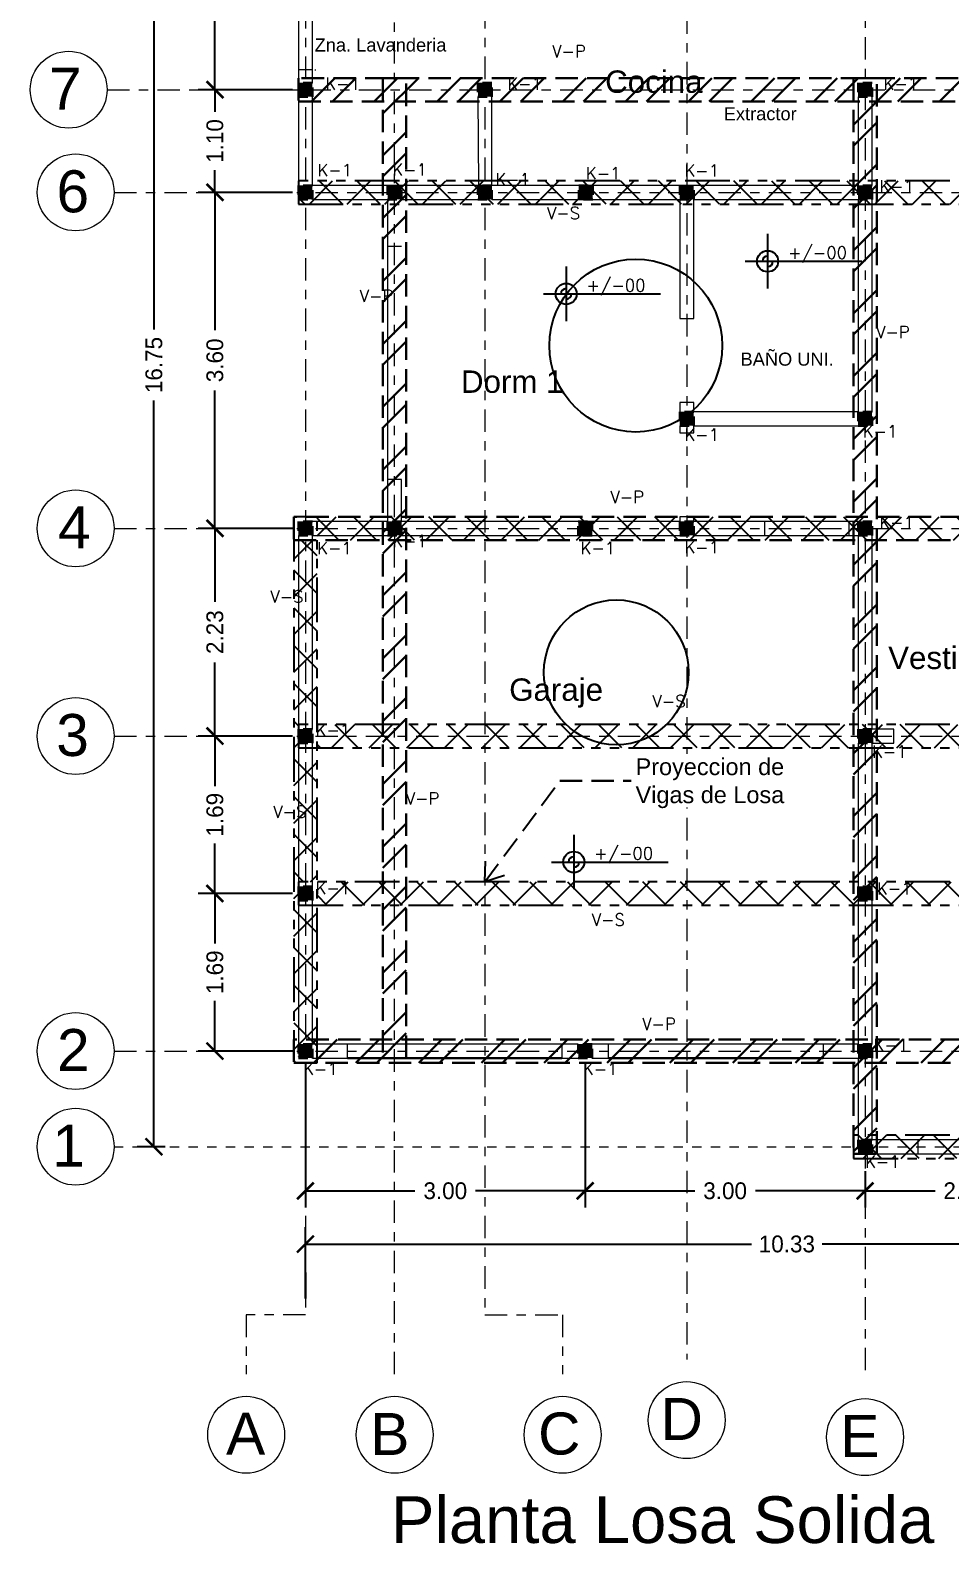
# Model space of a CAD drawing. Header units: millimetres. Extents: x -9559 to 23034, y -7226 to 22400.
# Drawn here: x 192.73 to 202.59, y -47.23 to -31.02 of the extents above; entities that cross this region are included whole.
import ezdxf
from ezdxf.enums import TextEntityAlignment as Align

# ---------------------------------------------------------------- set-up
doc = ezdxf.new("R2010")
doc.units = ezdxf.units.MM
doc.header["$LTSCALE"] = 0.02
for name, pattern in [('0', [0]), ('ACAD_ISO02W100', [15, 12, -3]), ('ACAD_ISO06W100', [36, 24, -3, 0, -3, 0, -3, 0, -3]), ('ACAD_ISO10W100', [18, 12, -3, 0, -3]), ('DASHED2', [0.375, 0.25, -0.125]), ('Línea de rejilla', [0.022225, 0.0127, -0.003175, 0.003175, -0.003175])]:
    doc.linetypes.add(name, pattern=pattern)
for name, color, linetype, lineweight in [('A-FLOR', 252, 'Continuous', 30), ('ES-CASTILLOS15X15', 7, 'DASHED2', 30), ('ES-LISTONES', 250, 'Continuous', 13), ('ES-LOSA SOLIDA', 255, '0', 25), ('ES-PLANTA ESTRUCTURAL', 252, 'Continuous', 30), ('ES-VIGA PRINCIPAL', 250, 'ACAD_ISO02W100', 30), ('ES-VIGASECUNDARIAS', 7, 'ACAD_ISO06W100', 25), ('G-ANNO-TEXT', 250, 'Continuous', 9), ('S-GRID', 253, 'ACAD_ISO10W100', 5), ('S-GRID-IDEN', 253, 'Continuous', 9), ('Sombras', 8, 'Continuous', 13)]:
    doc.layers.add(name, color=color, linetype=linetype, lineweight=lineweight)
doc.layers.add('PC-NIVELES', color=251, linetype='Continuous')
doc.styles.add('Arial_3', font='arial.ttf', dxfattribs={"height": 0.18})
doc.styles.add('Arial_4', font='arial.ttf', dxfattribs={"height": 0.105})
doc.styles.add('Arial_5', font='arial.ttf', dxfattribs={"height": 0.003})
doc.styles.add('ATT', font='romans.shx')
doc.styles.add('CUADROS', font='arial.ttf')
doc.styles.get("Standard").update_dxf_attribs({"font": 'GOTHIC.TTF'})
doc.dimstyles.get("Standard").update_dxf_attribs({"dimtxt": 0.18, "dimasz": 0.18, "dimexe": 0.18, "dimexo": 0.0625, "dimgap": 0.09, "dimtad": 0, "dimzin": 3, "dimdsep": 46, "dimtxsty": 'Standard', "dimblk": 'ARCHTICK', "dimcen": 0.09, "dimadec": 0, "dimazin": 0, "dimtfac": 1, "dimtofl": 0, "dimtmove": 0, "dimatfit": 3, "dimldrblk": 'ARCHTICK', "dimfxl": 1, "dimtolj": 1, "dimtzin": 0, "dimarcsym": 0})

# ---------------------------------------------------------------- blocks, each defined once
blk = doc.blocks.new('_ArchTick')
at = {"color": 0, "linetype": 'ByBlock', "const_width": 0.15}
blk.add_lwpolyline([(-0.5, -0.5), (0.5, 0.5)], dxfattribs=at)
blk = doc.blocks.new('*D289')
at = {"layer": 'Sombras', "color": 0, "lineweight": -2, "transparency": 16777216}
for p, q in [((195.682, -42.092), (195.682, -43.633)), ((198.682, -42.092), (198.682, -43.633)), ((195.682, -43.453), (196.857, -43.453)), ((198.682, -43.453), (197.506, -43.453))]:
    blk.add_line(p, q, dxfattribs=at)
at = {"layer": 'Sombras', "color": 0, "lineweight": -2, "transparency": 16777216, "xscale": 0.18, "yscale": 0.18, "zscale": 0.18, "rotation": 180}
blk.add_blockref('_ArchTick', (195.682, -43.453), dxfattribs=at)
at = {"layer": 'Sombras', "color": 0, "lineweight": -2, "transparency": 16777216, "xscale": 0.18, "yscale": 0.18, "zscale": 0.18}
blk.add_blockref('_ArchTick', (198.682, -43.453), dxfattribs=at)
at = {"layer": 'Sombras', "color": 0, "transparency": 16777216, "insert": (197.182, -43.453), "char_height": 0.18, "attachment_point": 5}
blk.add_mtext('\\A1;3.00', dxfattribs=at)
blk = doc.blocks.new('*D290')
at = {"layer": 'Sombras', "color": 0, "lineweight": -2, "transparency": 16777216}
for p, q in [((198.682, -42.092), (198.682, -43.633)), ((201.682, -43.242), (201.682, -43.633)), ((198.682, -43.453), (199.857, -43.453)), ((201.682, -43.453), (200.506, -43.453))]:
    blk.add_line(p, q, dxfattribs=at)
at = {"layer": 'Sombras', "color": 0, "lineweight": -2, "transparency": 16777216, "xscale": 0.18, "yscale": 0.18, "zscale": 0.18, "rotation": 180}
blk.add_blockref('_ArchTick', (198.682, -43.453), dxfattribs=at)
at = {"layer": 'Sombras', "color": 0, "lineweight": -2, "transparency": 16777216, "xscale": 0.18, "yscale": 0.18, "zscale": 0.18}
blk.add_blockref('_ArchTick', (201.682, -43.453), dxfattribs=at)
at = {"layer": 'Sombras', "color": 0, "transparency": 16777216, "insert": (200.182, -43.453), "char_height": 0.18, "attachment_point": 5}
blk.add_mtext('\\A1;3.00', dxfattribs=at)
blk = doc.blocks.new('*D291')
at = {"layer": 'Sombras', "color": 0, "lineweight": -2, "transparency": 16777216}
for p, q in [((203.832, -43.117), (203.832, -43.633)), ((201.682, -43.242), (201.682, -43.633)), ((201.682, -43.453), (202.433, -43.453)), ((203.832, -43.453), (203.08, -43.453))]:
    blk.add_line(p, q, dxfattribs=at)
at = {"layer": 'Sombras', "color": 0, "lineweight": -2, "transparency": 16777216, "xscale": 0.18, "yscale": 0.18, "zscale": 0.18, "rotation": 180}
blk.add_blockref('_ArchTick', (201.682, -43.453), dxfattribs=at)
at = {"layer": 'Sombras', "color": 0, "lineweight": -2, "transparency": 16777216, "xscale": 0.18, "yscale": 0.18, "zscale": 0.18}
blk.add_blockref('_ArchTick', (203.832, -43.453), dxfattribs=at)
at = {"layer": 'Sombras', "color": 0, "transparency": 16777216, "insert": (202.757, -43.453), "char_height": 0.18, "attachment_point": 5}
blk.add_mtext('\\A1;2.15', dxfattribs=at)
blk = doc.blocks.new('*D293')
at = {"layer": 'Sombras', "color": 0, "lineweight": -2, "transparency": 16777216}
for p, q in [((195.682, -44.405), (195.682, -43.843)), ((206.007, -44.405), (206.007, -43.843)), ((195.682, -44.023), (200.464, -44.023)), ((206.007, -44.023), (201.224, -44.023))]:
    blk.add_line(p, q, dxfattribs=at)
at = {"layer": 'Sombras', "color": 0, "lineweight": -2, "transparency": 16777216, "xscale": 0.18, "yscale": 0.18, "zscale": 0.18, "rotation": 180}
blk.add_blockref('_ArchTick', (195.682, -44.023), dxfattribs=at)
at = {"layer": 'Sombras', "color": 0, "lineweight": -2, "transparency": 16777216, "xscale": 0.18, "yscale": 0.18, "zscale": 0.18}
blk.add_blockref('_ArchTick', (206.007, -44.023), dxfattribs=at)
at = {"layer": 'Sombras', "color": 0, "transparency": 16777216, "insert": (200.844, -44.023), "char_height": 0.18, "attachment_point": 5}
blk.add_mtext('\\A1;10.33', dxfattribs=at)
blk = doc.blocks.new('*D282')
at = {"layer": 'Sombras', "color": 0, "lineweight": -2, "transparency": 16777216}
for p, q in [((194.18, -26.23), (193.878, -26.23)), ((194.058, -26.23), (194.058, -34.225)), ((194.058, -42.98), (194.058, -34.984)), ((194.18, -42.98), (193.878, -42.98))]:
    blk.add_line(p, q, dxfattribs=at)
at = {"layer": 'Sombras', "color": 0, "lineweight": -2, "transparency": 16777216, "xscale": 0.18, "yscale": 0.18, "zscale": 0.18}
for p, rotation in [((194.058, -26.23), 90), ((194.058, -42.98), 270)]:
    blk.add_blockref('_ArchTick', p, dxfattribs=dict(at, rotation=rotation))
at = {"layer": 'Sombras', "color": 0, "transparency": 16777216, "insert": (194.058, -34.605), "char_height": 0.18, "attachment_point": 5, "rotation": 90}
blk.add_mtext('\\A1;16.75', dxfattribs=at)
blk = doc.blocks.new('*D303')
at = {"layer": 'Sombras', "color": 0, "lineweight": -2, "transparency": 16777216}
for p, q in [((195.544, -28.355), (194.532, -28.355)), ((194.712, -28.355), (194.712, -29.68)), ((194.712, -31.655), (194.712, -30.329)), ((195.544, -31.655), (194.532, -31.655))]:
    blk.add_line(p, q, dxfattribs=at)
at = {"layer": 'Sombras', "color": 0, "lineweight": -2, "transparency": 16777216, "xscale": 0.18, "yscale": 0.18, "zscale": 0.18}
for p, rotation in [((194.712, -28.355), 90), ((194.712, -31.655), 270)]:
    blk.add_blockref('_ArchTick', p, dxfattribs=dict(at, rotation=rotation))
at = {"layer": 'Sombras', "color": 0, "transparency": 16777216, "insert": (194.712, -30.005), "char_height": 0.18, "attachment_point": 5, "rotation": 90}
blk.add_mtext('\\A1;3.30', dxfattribs=at)
blk = doc.blocks.new('*D304')
at = {"layer": 'Sombras', "color": 0, "lineweight": -2, "transparency": 16777216}
for p, q in [((195.544, -31.655), (194.532, -31.655)), ((194.712, -31.655), (194.712, -31.893)), ((194.712, -32.755), (194.712, -32.516)), ((195.544, -32.755), (194.532, -32.755))]:
    blk.add_line(p, q, dxfattribs=at)
at = {"layer": 'Sombras', "color": 0, "lineweight": -2, "transparency": 16777216, "xscale": 0.18, "yscale": 0.18, "zscale": 0.18}
for p, rotation in [((194.712, -31.655), 90), ((194.712, -32.755), 270)]:
    blk.add_blockref('_ArchTick', p, dxfattribs=dict(at, rotation=rotation))
at = {"layer": 'Sombras', "color": 0, "transparency": 16777216, "insert": (194.712, -32.205), "char_height": 0.18, "attachment_point": 5, "rotation": 90}
blk.add_mtext('\\A1;1.10', dxfattribs=at)
blk = doc.blocks.new('*D305')
at = {"layer": 'Sombras', "color": 0, "lineweight": -2, "transparency": 16777216}
for p, q in [((195.544, -32.755), (194.532, -32.755)), ((194.712, -32.755), (194.712, -34.23)), ((194.712, -36.355), (194.712, -34.879)), ((195.544, -36.355), (194.532, -36.355))]:
    blk.add_line(p, q, dxfattribs=at)
at = {"layer": 'Sombras', "color": 0, "lineweight": -2, "transparency": 16777216, "xscale": 0.18, "yscale": 0.18, "zscale": 0.18}
for p, rotation in [((194.712, -32.755), 90), ((194.712, -36.355), 270)]:
    blk.add_blockref('_ArchTick', p, dxfattribs=dict(at, rotation=rotation))
at = {"layer": 'Sombras', "color": 0, "transparency": 16777216, "insert": (194.712, -34.555), "char_height": 0.18, "attachment_point": 5, "rotation": 90}
blk.add_mtext('\\A1;3.60', dxfattribs=at)
blk = doc.blocks.new('*D306')
at = {"layer": 'Sombras', "color": 0, "lineweight": -2, "transparency": 16777216}
for p, q in [((195.544, -36.355), (194.532, -36.355)), ((194.712, -36.355), (194.712, -37.143)), ((194.712, -38.58), (194.712, -37.791)), ((195.544, -38.58), (194.532, -38.58))]:
    blk.add_line(p, q, dxfattribs=at)
at = {"layer": 'Sombras', "color": 0, "lineweight": -2, "transparency": 16777216, "xscale": 0.18, "yscale": 0.18, "zscale": 0.18}
for p, rotation in [((194.712, -36.355), 90), ((194.712, -38.58), 270)]:
    blk.add_blockref('_ArchTick', p, dxfattribs=dict(at, rotation=rotation))
at = {"layer": 'Sombras', "color": 0, "transparency": 16777216, "insert": (194.712, -37.467), "char_height": 0.18, "attachment_point": 5, "rotation": 90}
blk.add_mtext('\\A1;2.23', dxfattribs=at)
blk = doc.blocks.new('*D307')
at = {"layer": 'Sombras', "color": 0, "lineweight": -2, "transparency": 16777216}
for p, q in [((195.544, -38.58), (194.532, -38.58)), ((194.712, -38.58), (194.712, -39.116)), ((194.712, -40.267), (194.712, -39.731)), ((195.544, -40.267), (194.532, -40.267))]:
    blk.add_line(p, q, dxfattribs=at)
at = {"layer": 'Sombras', "color": 0, "lineweight": -2, "transparency": 16777216, "xscale": 0.18, "yscale": 0.18, "zscale": 0.18}
for p, rotation in [((194.712, -38.58), 90), ((194.712, -40.267), 270)]:
    blk.add_blockref('_ArchTick', p, dxfattribs=dict(at, rotation=rotation))
at = {"layer": 'Sombras', "color": 0, "transparency": 16777216, "insert": (194.712, -39.423), "char_height": 0.18, "attachment_point": 5, "rotation": 90}
blk.add_mtext('\\A1;1.69', dxfattribs=at)
blk = doc.blocks.new('*D308')
at = {"layer": 'Sombras', "color": 0, "lineweight": -2, "transparency": 16777216}
for p, q in [((195.544, -40.267), (194.532, -40.267)), ((194.712, -40.267), (194.712, -40.803)), ((194.712, -41.955), (194.712, -41.418)), ((195.544, -41.955), (194.532, -41.955))]:
    blk.add_line(p, q, dxfattribs=at)
at = {"layer": 'Sombras', "color": 0, "lineweight": -2, "transparency": 16777216, "xscale": 0.18, "yscale": 0.18, "zscale": 0.18}
for p, rotation in [((194.712, -40.267), 90), ((194.712, -41.955), 270)]:
    blk.add_blockref('_ArchTick', p, dxfattribs=dict(at, rotation=rotation))
at = {"layer": 'Sombras', "color": 0, "transparency": 16777216, "insert": (194.712, -41.111), "char_height": 0.18, "attachment_point": 5, "rotation": 90}
blk.add_mtext('\\A1;1.69', dxfattribs=at)

msp = doc.modelspace()

# ---------------------------------------------------------------- hatches: boundary and pattern name
at = {"layer": 'ES-CASTILLOS15X15'}
for points in [[(195.607, -31.73), (195.757, -31.73), (195.757, -31.58), (195.607, -31.58), (195.607, -31.708)], [(197.532, -31.73), (197.682, -31.73), (197.682, -31.58), (197.532, -31.58), (197.532, -31.708)], [(201.607, -31.73), (201.757, -31.73), (201.757, -31.58), (201.607, -31.58), (201.607, -31.708)], [(195.607, -32.83), (195.757, -32.83), (195.757, -32.68), (195.607, -32.68), (195.607, -32.808)], [(196.689, -32.83), (196.714, -32.83), (196.714, -32.68), (196.564, -32.68), (196.564, -32.83)], [(197.539, -32.83), (197.682, -32.83), (197.682, -32.68), (197.532, -32.68), (197.532, -32.83)], [(198.613, -32.68), (198.613, -32.83), (198.763, -32.83), (198.763, -32.68)], [(199.82, -32.83), (199.845, -32.83), (199.845, -32.68), (199.695, -32.68), (199.695, -32.83)], [(201.607, -32.83), (201.757, -32.83), (201.757, -32.68), (201.607, -32.68), (201.607, -32.808)], [(199.695, -35.255), (199.845, -35.255), (199.845, -35.105), (199.695, -35.105), (199.695, -35.233)], [(201.607, -35.255), (201.757, -35.255), (201.757, -35.105), (201.607, -35.105), (201.607, -35.233)], [(195.607, -36.43), (195.757, -36.43), (195.757, -36.28), (195.607, -36.28), (195.607, -36.408)], [(196.564, -36.43), (196.714, -36.43), (196.714, -36.28), (196.564, -36.28), (196.564, -36.408)], [(198.607, -36.28), (198.607, -36.43), (198.757, -36.43), (198.757, -36.28)], [(199.695, -36.43), (199.845, -36.43), (199.845, -36.28), (199.695, -36.28), (199.695, -36.408)], [(201.607, -36.43), (201.757, -36.43), (201.757, -36.28), (201.607, -36.28), (201.607, -36.408)], [(195.607, -38.655), (195.757, -38.655), (195.757, -38.505), (195.607, -38.505), (195.607, -38.633)], [(201.607, -38.655), (201.757, -38.655), (201.757, -38.505), (201.607, -38.505), (201.607, -38.633)], [(195.607, -40.342), (195.757, -40.342), (195.757, -40.192), (195.607, -40.192), (195.607, -40.321)], [(201.607, -40.342), (201.757, -40.342), (201.757, -40.192), (201.607, -40.192), (201.607, -40.321)], [(195.607, -42.03), (195.757, -42.03), (195.757, -41.88), (195.607, -41.88), (195.607, -42.008)], [(198.607, -42.03), (198.757, -42.03), (198.757, -41.88), (198.607, -41.88), (198.607, -42.008)], [(201.607, -42.03), (201.757, -42.03), (201.757, -41.88), (201.607, -41.88), (201.607, -42.008)], [(201.607, -43.055), (201.757, -43.055), (201.757, -42.905), (201.607, -42.905), (201.607, -43.033)]]:
    msp.add_hatch(color=256, dxfattribs=at).paths.add_polyline_path(points)
at = {"layer": 'ES-VIGA PRINCIPAL', "transparency": 33554470}
h = msp.add_hatch(dxfattribs=at)
h.set_pattern_fill('ANSI32', color=8, scale=0.05)
h.set_pattern_definition([(45, (-2585.3961, -1554.7889), (-0.336759605, 0.336759605), []), (45, (-2585.1716, -1554.7889), (-0.336759605, 0.336759605), [])])
h.paths.add_polyline_path([(201.807, -31.78), (201.557, -31.78), (201.557, -43.055), (201.807, -43.055)])
h.paths.add_polyline_path([(201.557, -31.53), (196.764, -31.53), (196.764, -31.78), (201.557, -31.78)])
h.paths.add_polyline_path([(205.882, -31.53), (201.807, -31.53), (201.807, -31.78), (205.882, -31.78)])
h.paths.add_polyline_path([(206.132, -31.53), (206.082, -31.53), (206.082, -31.78), (205.882, -31.78), (205.882, -33.345), (205.932, -33.321), (205.932, -35.555), (205.882, -35.555), (205.882, -43.105), (206.132, -43.105)])
h.paths.add_polyline_path([(205.882, -41.83), (201.807, -41.83), (201.807, -42.08), (205.882, -42.08)])
h.paths.add_polyline_path([(201.557, -41.83), (196.764, -41.83), (196.764, -42.03), (196.514, -42.03), (196.514, -41.83), (195.607, -41.83), (195.607, -42.08), (201.557, -42.08)])
h.paths.add_polyline_path([(196.764, -41.83), (196.514, -41.83), (196.514, -42.03), (196.764, -42.03)], flags=17)
h.paths.add_polyline_path([(196.764, -31.53), (196.514, -31.53), (196.514, -41.83), (196.764, -41.83)])
h.paths.add_polyline_path([(196.514, -31.53), (195.607, -31.53), (195.607, -31.78), (196.514, -31.78)])
h.paths.add_polyline_path([(201.807, -31.53), (201.557, -31.53), (201.557, -31.78), (201.807, -31.78)])
h.paths.add_polyline_path([(206.082, -31.53), (205.882, -31.53), (205.882, -31.78), (206.082, -31.78)], flags=17)
at = {"layer": 'ES-VIGASECUNDARIAS', "transparency": 33554534}
h = msp.add_hatch(dxfattribs=at)
h.set_pattern_fill('ANSI37', color=256, scale=0.09)
h.set_pattern_definition([(45, (-2585.3961, -1554.7889), (-0.202055763, 0.202055763), []), (135, (-2585.3961, -1554.7889), (-0.202055763, -0.202055763), [])])
h.paths.add_polyline_path([(195.607, -32.63), (195.607, -32.88), (206.132, -32.88), (206.132, -32.63)])
h.paths.add_polyline_path([(206.132, -38.705), (206.132, -38.455), (195.807, -38.455), (195.807, -38.705)])
h.paths.add_polyline_path([(195.807, -38.705), (195.607, -38.705), (195.607, -38.455), (195.807, -38.455), (195.807, -36.48), (195.557, -36.48), (195.557, -42.08), (195.807, -42.08), (195.807, -40.392), (195.607, -40.392), (195.607, -40.142), (195.807, -40.142)])
h.paths.add_polyline_path([(195.807, -40.142), (195.807, -40.392), (203.678, -40.392, -0.33406), (203.786, -40.31), (203.786, -40.142)])
h.paths.add_polyline_path([(203.786, -40.142), (203.786, -40.31, -0.33406), (203.895, -40.392), (206.132, -40.392), (206.132, -40.142)])
h.paths.add_polyline_path([(201.557, -42.855), (201.557, -43.105), (206.132, -43.105), (206.132, -42.855)])
h.paths.add_polyline_path([(195.807, -36.23), (195.807, -36.48), (206.132, -36.48), (206.132, -36.23)])
h.paths.add_polyline_path([(203.895, -32.959), (204.098, -32.959), (204.098, -32.742), (203.895, -32.742)], flags=9)
h.paths.add_polyline_path([(203.98, -40.488), (204.738, -40.488), (204.738, -40.193), (203.98, -40.193)], flags=9)

# ---------------------------------------------------------------- linework, layer by layer
at = {"layer": 'A-FLOR'}
for p, q in [((196.132, -42.03), (198.432, -42.03)), ((198.932, -42.03), (201.232, -42.03))]:
    msp.add_line(p, q, dxfattribs=at)
at = {"layer": 'ES-CASTILLOS15X15'}
for p, q in [((195.757, -31.58), (195.607, -31.58)), ((195.607, -31.58), (195.607, -31.73)), ((195.757, -31.73), (195.757, -31.58)), ((197.682, -31.58), (197.532, -31.58)), ((197.532, -31.58), (197.532, -31.73)), ((197.682, -31.73), (197.682, -31.58)), ((201.757, -31.58), (201.607, -31.58)), ((201.607, -31.58), (201.607, -31.73)), ((201.757, -31.73), (201.757, -31.58)), ((195.607, -31.73), (195.757, -31.73)), ((197.532, -31.73), (197.682, -31.73)), ((201.607, -31.73), (201.757, -31.73)), ((195.757, -32.68), (195.607, -32.68)), ((195.607, -32.68), (195.607, -32.83)), ((195.757, -32.83), (195.757, -32.68)), ((196.564, -32.68), (196.564, -32.83)), ((196.714, -32.83), (196.714, -32.68)), ((197.532, -32.68), (197.532, -32.83)), ((197.682, -32.68), (197.539, -32.68)), ((197.682, -32.83), (197.682, -32.68)), ((199.695, -32.68), (199.695, -32.83)), ((199.845, -32.83), (199.845, -32.68)), ((201.757, -32.68), (201.607, -32.68)), ((201.607, -32.68), (201.607, -32.83)), ((201.757, -32.83), (201.757, -32.68)), ((195.607, -32.83), (195.757, -32.83)), ((196.564, -32.83), (196.714, -32.83)), ((197.532, -32.83), (197.682, -32.83)), ((199.695, -32.83), (199.845, -32.83)), ((201.607, -32.83), (201.757, -32.83)), ((199.845, -35.105), (199.695, -35.105)), ((199.695, -35.105), (199.695, -35.255)), ((199.845, -35.255), (199.845, -35.105)), ((201.757, -35.105), (201.607, -35.105)), ((201.607, -35.105), (201.607, -35.255)), ((201.757, -35.255), (201.757, -35.105)), ((199.695, -35.255), (199.845, -35.255)), ((201.607, -35.255), (201.757, -35.255)), ((195.757, -36.28), (195.607, -36.28)), ((195.607, -36.28), (195.607, -36.43)), ((195.757, -36.43), (195.757, -36.28)), ((196.714, -36.28), (196.564, -36.28)), ((196.564, -36.28), (196.564, -36.43)), ((196.714, -36.43), (196.714, -36.28)), ((199.845, -36.28), (199.695, -36.28)), ((199.695, -36.28), (199.695, -36.43)), ((199.845, -36.43), (199.845, -36.28)), ((201.757, -36.28), (201.607, -36.28)), ((201.607, -36.28), (201.607, -36.43)), ((201.757, -36.43), (201.757, -36.28)), ((195.607, -36.43), (195.757, -36.43)), ((196.564, -36.43), (196.714, -36.43)), ((199.695, -36.43), (199.845, -36.43)), ((201.607, -36.43), (201.757, -36.43)), ((195.757, -38.505), (195.607, -38.505)), ((195.607, -38.505), (195.607, -38.655)), ((195.757, -38.655), (195.757, -38.505)), ((201.757, -38.505), (201.607, -38.505)), ((201.607, -38.505), (201.607, -38.655)), ((201.757, -38.655), (201.757, -38.505)), ((195.607, -38.655), (195.757, -38.655)), ((201.607, -38.655), (201.757, -38.655)), ((195.757, -40.192), (195.607, -40.192)), ((195.607, -40.192), (195.607, -40.342)), ((195.757, -40.342), (195.757, -40.192)), ((201.757, -40.192), (201.607, -40.192)), ((201.607, -40.192), (201.607, -40.342)), ((201.757, -40.342), (201.757, -40.192)), ((195.607, -40.342), (195.757, -40.342)), ((201.607, -40.342), (201.757, -40.342)), ((195.757, -41.88), (195.607, -41.88)), ((195.607, -41.88), (195.607, -42.03)), ((195.757, -42.03), (195.757, -41.88)), ((198.757, -41.88), (198.607, -41.88)), ((198.607, -41.88), (198.607, -42.03)), ((198.757, -42.03), (198.757, -41.88)), ((201.757, -41.88), (201.607, -41.88)), ((201.607, -41.88), (201.607, -42.03)), ((201.757, -42.03), (201.757, -41.88)), ((195.607, -42.03), (195.757, -42.03)), ((198.607, -42.03), (198.757, -42.03)), ((201.607, -42.03), (201.757, -42.03)), ((201.757, -42.905), (201.607, -42.905)), ((201.607, -42.905), (201.607, -43.055)), ((201.757, -43.055), (201.757, -42.905)), ((201.607, -43.055), (201.757, -43.055))]:
    msp.add_line(p, q, dxfattribs=at)
for points in [[(198.613, -32.68), (198.763, -32.68), (198.763, -32.83), (198.613, -32.83)], [(198.607, -36.28), (198.757, -36.28), (198.757, -36.43), (198.607, -36.43)]]:
    msp.add_lwpolyline(points, close=True, dxfattribs=at)
at = {"layer": 'ES-LISTONES', "linetype": 'ACAD_ISO02W100', "lineweight": 30}
msp.add_line((198.41, -39.059), (200.656, -39.059), dxfattribs=at)
at = {"layer": 'ES-LOSA SOLIDA'}
for centre, radius in [((199.224, -34.397), 0.926), ((199.015, -37.898), 0.776)]:
    msp.add_circle(centre, radius, dxfattribs=at)
at = {"layer": 'ES-PLANTA ESTRUCTURAL', "lineweight": 5}
for p, q in [((195.607, -28.43), (195.607, -31.442)), ((195.757, -31.442), (195.757, -29.773)), ((195.757, -31.442), (195.607, -31.442)), ((195.607, -31.442), (195.607, -31.58)), ((195.757, -31.58), (195.757, -31.442)), ((195.757, -31.442), (195.758, -31.442)), ((195.783, -31.442), (195.793, -31.442)), ((195.607, -31.73), (195.607, -32.68)), ((195.757, -32.68), (195.757, -31.73)), ((197.532, -31.73), (197.539, -32.68)), ((197.682, -32.68), (197.682, -31.73)), ((201.607, -31.73), (201.607, -32.68)), ((201.757, -32.68), (201.757, -31.73)), ((196.039, -32.68), (195.757, -32.68)), ((201.571, -32.68), (196.039, -32.68)), ((198.01, -32.68), (197.682, -32.68)), ((198.62, -32.68), (198.61, -32.68)), ((200.987, -32.68), (200.895, -32.68)), ((201.607, -32.68), (201.587, -32.68)), ((195.757, -32.83), (196.564, -32.83)), ((196.564, -32.83), (196.564, -35.83)), ((196.714, -32.83), (197.532, -32.83)), ((197.682, -32.83), (199.695, -32.83)), ((199.695, -32.83), (199.695, -34.105)), ((199.845, -34.105), (199.845, -32.83)), ((199.845, -32.83), (201.607, -32.83)), ((201.607, -32.83), (201.607, -35.105)), ((201.757, -35.105), (201.757, -32.83)), ((196.564, -33.33), (196.714, -33.33)), ((199.695, -34.105), (199.845, -34.105)), ((199.845, -35.005), (199.695, -35.005)), ((199.695, -35.005), (199.695, -35.105)), ((199.845, -35.105), (199.845, -35.005)), ((201.607, -35.105), (199.845, -35.105)), ((199.695, -35.255), (199.695, -35.33)), ((199.695, -35.33), (199.845, -35.33)), ((199.845, -35.255), (201.607, -35.255)), ((199.845, -35.33), (199.845, -35.255)), ((196.714, -35.83), (196.564, -35.83)), ((196.564, -35.83), (196.564, -36.28)), ((196.714, -36.28), (196.714, -35.83)), ((196.564, -36.28), (195.757, -36.28)), ((199.695, -36.28), (196.714, -36.28)), ((199.845, -36.23), (199.695, -36.23)), ((199.695, -36.23), (199.695, -36.28)), ((199.845, -36.28), (199.845, -36.23)), ((201.507, -36.28), (199.845, -36.28)), ((200.607, -36.43), (200.607, -36.28)), ((201.607, -36.28), (201.507, -36.28)), ((201.507, -36.28), (201.507, -36.43)), ((195.607, -36.43), (195.607, -38.505)), ((195.757, -38.505), (195.757, -36.43)), ((195.757, -36.43), (196.564, -36.43)), ((196.714, -36.43), (199.695, -36.43)), ((199.845, -36.43), (201.507, -36.43)), ((201.507, -36.43), (201.607, -36.43)), ((201.607, -36.43), (201.607, -38.505)), ((201.757, -38.505), (201.757, -36.43)), ((201.99, -38.505), (201.757, -38.505)), ((201.99, -38.655), (201.99, -38.505)), ((195.607, -38.655), (195.607, -41.88)), ((195.757, -41.88), (195.757, -38.655)), ((201.607, -38.655), (201.607, -41.88)), ((201.757, -38.655), (201.99, -38.655)), ((201.757, -41.88), (201.757, -38.655)), ((196.132, -41.88), (195.757, -41.88)), ((198.607, -41.88), (196.132, -41.88)), ((196.132, -42.03), (196.132, -41.88)), ((198.432, -41.88), (198.432, -42.03)), ((198.932, -41.88), (198.757, -41.88)), ((201.607, -41.88), (198.932, -41.88)), ((198.932, -42.03), (198.932, -41.88)), ((201.232, -41.88), (201.232, -42.03)), ((195.757, -42.03), (196.132, -42.03)), ((196.132, -42.03), (198.607, -42.03)), ((198.757, -42.03), (198.932, -42.03)), ((198.932, -42.03), (201.607, -42.03)), ((201.607, -42.03), (201.607, -42.905)), ((201.757, -42.905), (201.757, -42.03)), ((202.252, -42.905), (201.757, -42.905)), ((203.757, -42.905), (202.252, -42.905)), ((202.252, -43.055), (202.252, -42.905)), ((201.757, -43.055), (202.252, -43.055)), ((202.252, -43.055), (203.757, -43.055))]:
    msp.add_line(p, q, dxfattribs=at)
at = {"layer": 'ES-PLANTA ESTRUCTURAL'}
msp.add_line((195.682, -44.327), (195.682, -44.607), dxfattribs=at)
at = {"layer": 'ES-VIGA PRINCIPAL'}
for points in [[(206.082, -31.53), (195.607, -31.53), (195.607, -31.78), (206.082, -31.78)], [(196.764, -42.03), (196.764, -31.53), (196.514, -31.53), (196.514, -42.03)], [(201.807, -43.055), (201.807, -31.53), (201.557, -31.53), (201.557, -43.055)], [(206.132, -36.23), (195.557, -36.23), (195.557, -36.48), (206.132, -36.48)], [(206.132, -41.83), (195.557, -41.83), (195.557, -42.08), (206.132, -42.08)]]:
    msp.add_lwpolyline(points, close=True, dxfattribs=at)
at = {"layer": 'ES-VIGASECUNDARIAS'}
for points in [[(206.132, -32.63), (195.607, -32.63), (195.607, -32.88), (206.132, -32.88)], [(195.807, -42.08), (195.807, -36.23), (195.557, -36.23), (195.557, -42.08)], [(206.132, -40.142), (195.607, -40.142), (195.607, -40.392), (206.132, -40.392)], [(206.132, -42.855), (201.557, -42.855), (201.557, -43.105), (206.132, -43.105)]]:
    msp.add_lwpolyline(points, close=True, dxfattribs=at)
at = {"layer": 'PC-NIVELES'}
for p, q in [((200.638, -33.201), (200.638, -33.786)), ((198.478, -33.551), (198.478, -34.136)), ((200.397, -33.494), (201.649, -33.494)), ((198.236, -33.843), (199.488, -33.843)), ((198.56, -39.637), (198.56, -40.222)), ((198.319, -39.93), (199.571, -39.93))]:
    msp.add_line(p, q, dxfattribs=at)
for centre in [(200.638, -33.494), (198.478, -33.843), (198.56, -39.93)]:
    msp.add_circle(centre, 0.113, dxfattribs=at)
at = {"layer": 'PC-NIVELES', "color": 9, "linetype": 'Continuous'}
for centre, start, end in [((200.638, -33.494), 90, 180), ((200.638, -33.494), 270, 0), ((198.478, -33.843), 90, 180), ((198.478, -33.843), 270, 0), ((198.56, -39.93), 90, 180), ((198.56, -39.93), 270, 0)]:
    msp.add_arc(centre, 0.0565, start, end, dxfattribs=at)
at = {"layer": 'S-GRID'}
for p, q in [((199.77, -23.798), (199.77, -45.259)), ((196.639, -45.416), (196.639, -24.048)), ((201.682, -24.073), (201.682, -45.441)), ((195.682, -24.281), (195.682, -44.781)), ((197.607, -24.281), (197.607, -44.781)), ((193.555, -31.655), (208.116, -31.655)), ((193.63, -32.755), (208.116, -32.755)), ((193.63, -36.355), (208.116, -36.355)), ((193.63, -38.58), (208.116, -38.58)), ((193.63, -41.955), (208.116, -41.955)), ((195.047, -44.781), (195.047, -45.416)), ((195.682, -44.781), (195.047, -44.781)), ((197.607, -44.781), (198.44, -44.781)), ((198.44, -44.781), (198.44, -45.416))]:
    msp.add_line(p, q, dxfattribs=at)
at = {"layer": 'S-GRID', "linetype": 'Línea de rejilla'}
msp.add_line((193.63, -42.98), (208.116, -42.98), dxfattribs=at)
at = {"layer": 'S-GRID-IDEN'}
for centre in [(193.144, -31.655), (193.219, -32.755), (193.219, -36.355), (193.219, -38.58), (193.219, -41.955), (193.219, -42.98), (199.77, -45.909), (195.047, -46.066), (196.639, -46.066), (198.44, -46.066), (201.682, -46.091)]:
    msp.add_circle(centre, 0.412, dxfattribs=at)

# ---------------------------------------------------------------- texts
at = {"style": 'CUADROS'}
msp.add_text('Planta Losa Solida', height=0.5, dxfattribs=at).set_placement((199.512, -46.976), align=Align.MIDDLE_CENTER)
at = {"layer": 'ES-CASTILLOS15X15', "style": 'ATT'}
for p in [(195.896, -31.655), (197.847, -31.655), (201.88, -31.655), (195.811, -32.581), (196.614, -32.575), (197.718, -32.68), (198.688, -32.615), (199.745, -32.587), (201.836, -32.755), (199.745, -35.416), (201.657, -35.38), (201.835, -36.355), (196.614, -36.555), (195.809, -36.631), (198.632, -36.63), (199.745, -36.621), (195.791, -38.58), (201.757, -38.812), (195.791, -40.274), (201.81, -40.277), (201.772, -41.955), (195.657, -42.21), (198.657, -42.21), (201.682, -43.205)]:
    msp.add_attdef('K-1', p, '+0.00', height=0.1294, dxfattribs=at)
at = {"layer": 'ES-VIGA PRINCIPAL', "style": 'ATT'}
for p in [(198.328, -31.309), (196.264, -33.929), (201.8, -34.317), (198.952, -36.084), (196.758, -39.313), (199.293, -41.73)]:
    msp.add_attdef('V-P', p, '+0.00', height=0.1294, dxfattribs=at)
at = {"layer": 'ES-VIGASECUNDARIAS', "style": 'ATT'}
for p in [(198.272, -33.042), (195.306, -37.15), (199.403, -38.272), (195.337, -39.456), (198.752, -40.612)]:
    msp.add_attdef('V-S', p, '+0.00', height=0.1294, dxfattribs=at)
at = {"layer": 'G-ANNO-TEXT'}
for s, height, style, p in [('Zna. Lavanderia', 0.14, 'Arial_4', (195.781, -31.246)), ('Cocina', 0.24, 'Arial_3', (198.896, -31.689)), ('Extractor', 0.14, 'Arial_4', (200.167, -31.983)), ('BAÑO UNI.', 0.14, 'Arial_4', (200.347, -34.612)), ('Dorm 1', 0.24, 'Arial_3', (197.35, -34.903)), ('Vestibulo', 0.24, 'Arial_3', (201.93, -37.862)), ('Garaje', 0.24, 'Arial_3', (197.867, -38.203))]:
    msp.add_text(s, height=height, dxfattribs=dict(at, style=style)).set_placement(p)
at = {"layer": 'PC-NIVELES', "style": 'ATT'}
for p in [(200.857, -33.466), (198.696, -33.816), (198.778, -39.902)]:
    msp.add_attdef('+/-00', p, '+0.00', height=0.1294, dxfattribs=at)
at = {"layer": 'S-GRID-IDEN', "style": 'Arial_5'}
for s, p in [('7', (192.933, -31.869)), ('6', (193.014, -32.969)), ('4', (193.03, -36.569)), ('3', (193.011, -38.794)), ('2', (193.019, -42.169)), ('1', (192.969, -43.194)), ('D', (199.49, -46.122)), ('A', (194.832, -46.278)), ('B', (196.378, -46.283)), ('C', (198.177, -46.278)), ('E', (201.417, -46.303))]:
    msp.add_text(s, height=0.45, dxfattribs=at).set_placement(p)

# ---------------------------------------------------------------- dimensions: what is measured, and where the dimension line sits
at = {"layer": 'Sombras'}
dim = msp.add_linear_dim(base=(194.058, -42.98), p1=(194.242, -26.23), p2=(194.242, -42.98), angle=90, dimstyle='Standard', dxfattribs=at)
dim.commit()
dim.dimension.update_dxf_attribs({"geometry": '*D282', "text_midpoint": (194.058, -34.605)})
for base, p1, p2, picture, middle in [((194.712, -31.655), (195.607, -28.355), (195.607, -31.655), '*D303', (194.712, -30.005)), ((194.712, -32.755), (195.607, -31.655), (195.607, -32.755), '*D304', (194.712, -32.205)), ((194.712, -36.355), (195.607, -32.755), (195.607, -36.355), '*D305', (194.712, -34.555)), ((194.711864319, -38.579528366), (195.606538509, -36.354528366), (195.606538509, -38.579528366), '*D306', (194.711864319, -37.467028366)), ((194.712, -40.267), (195.607, -38.58), (195.607, -40.267), '*D307', (194.712, -39.423)), ((194.712, -41.955), (195.607, -40.267), (195.607, -41.955), '*D308', (194.712, -41.111))]:
    dim = msp.add_linear_dim(base=base, p1=p1, p2=p2, angle=90, dimstyle='Standard', override={"dimtmove": 1}, dxfattribs=at)
    dim.commit()
    dim.dimension.update_dxf_attribs({"geometry": picture, "text_midpoint": middle})
for base, p1, p2, picture, middle in [((198.682, -43.453), (195.682, -42.03), (198.682, -42.03), '*D289', (197.182, -43.453)), ((206.006538509, -44.022870466), (195.681538509, -44.467035962), (206.006538509, -44.467035962), '*D293', (200.844038509, -44.022870466))]:
    dim = msp.add_linear_dim(base=base, p1=p1, p2=p2, dimstyle='Standard', dxfattribs=at)
    dim.commit()
    dim.dimension.update_dxf_attribs({"geometry": picture, "text_midpoint": middle})
for base, p1, p2, picture, middle in [((201.682, -43.453), (198.682, -42.03), (201.682, -43.179), '*D290', (200.182, -43.453)), ((203.832, -43.453), (201.682, -43.179), (203.832, -43.055), '*D291', (202.757, -43.453))]:
    dim = msp.add_linear_dim(base=base, p1=p1, p2=p2, dimstyle='Standard', override={"dimtmove": 1}, dxfattribs=at)
    dim.commit()
    dim.dimension.update_dxf_attribs({"geometry": picture, "text_midpoint": middle})

# ---------------------------------------------------------------- leaders
at = {"layer": 'ES-LISTONES', "linetype": 'ACAD_ISO02W100', "lineweight": 30}
msp.add_leader([(197.607, -40.142), (198.41, -39.059)], dimstyle='Standard', override={"dimgap": 0.01, "dimtad": 0, "dimldrblk": 'Open90'}, dxfattribs=at)

# ---------------------------------------------------------------- next in the draw order: texts
at = {"layer": 'G-ANNO-TEXT', "color": 7, "insert": (199.222, -38.819), "char_height": 0.18, "width": 2.10553, "attachment_point": 1, "style": 'Arial_3', "bg_fill": 3, "box_fill_scale": 1.25, "bg_fill_color": 256, "bg_fill_true_color": 13158600, "bg_fill_transparency": 0}
msp.add_mtext('Proyeccion de Vigas de Losa', dxfattribs=at)

# ---------------------------------------------------------------- next in the draw order: linework, layer by layer
at = {"layer": 'ES-VIGASECUNDARIAS'}
msp.add_lwpolyline([(206.132, -38.455), (195.607, -38.455), (195.607, -38.705), (206.132, -38.705)], close=True, dxfattribs=at)

doc.saveas('drawing.dxf')
